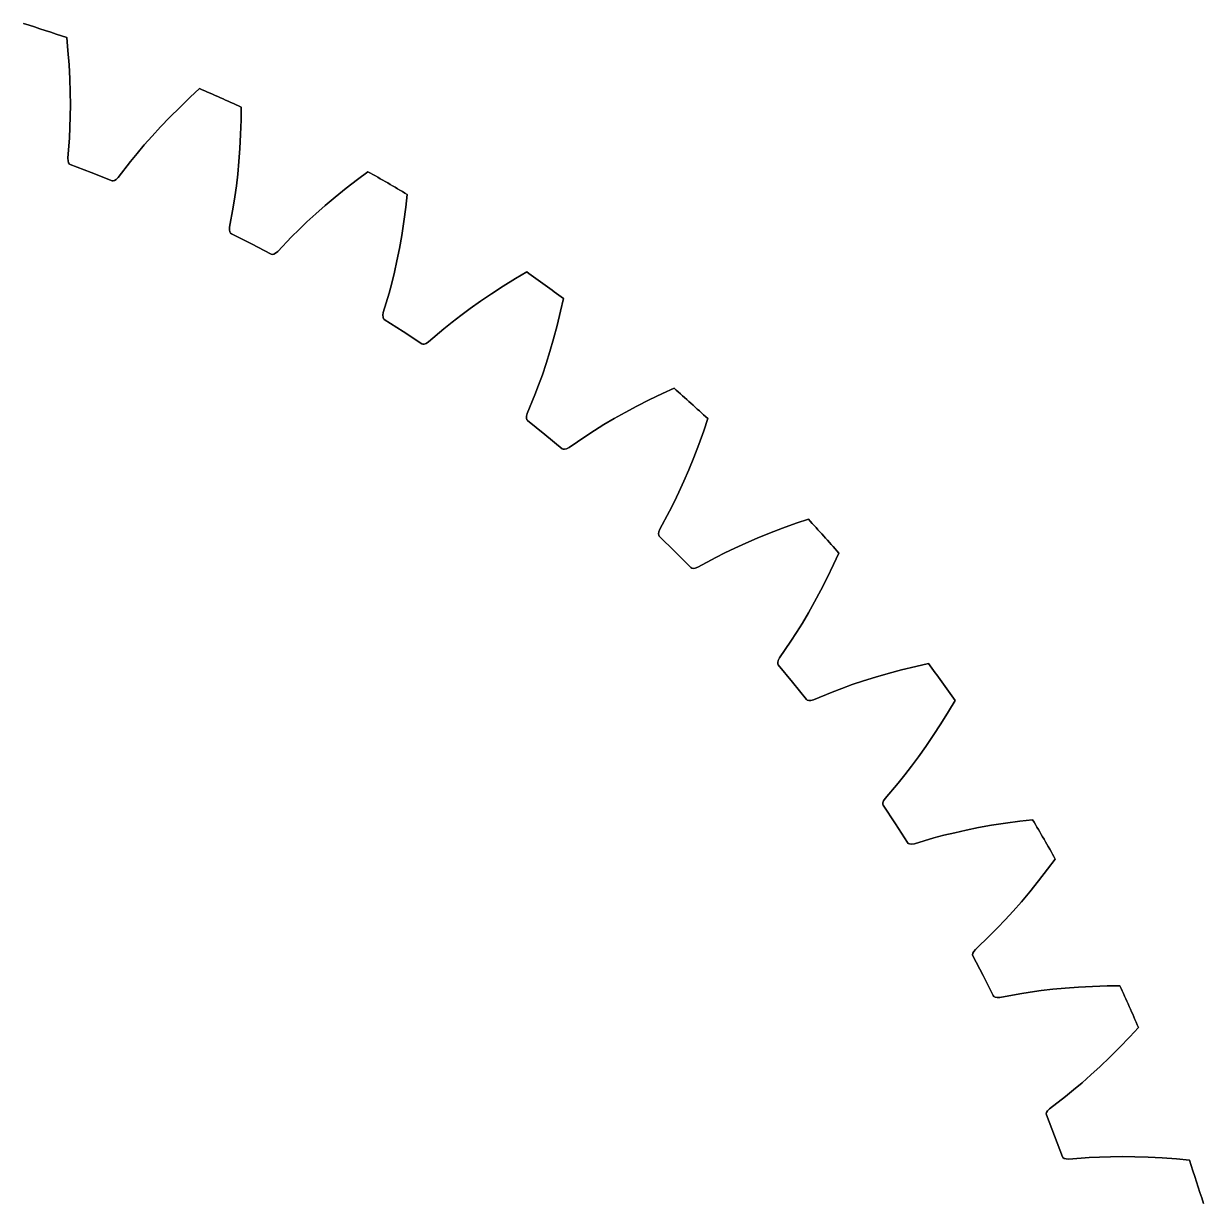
# Model space of a CAD drawing. Header units: millimetres. Extents: x 6 to 165, y 3 to 136.
# Drawn here: x 46.08 to 66.48, y 114.48 to 134.88 of the extents above; entities that cross this region are included whole.
import ezdxf

# ---------------------------------------------------------------- set-up
doc = ezdxf.new("R2010")
doc.units = ezdxf.units.MM
doc.layers.add('layer3', color=7, linetype='Continuous')

msp = doc.modelspace()

# ---------------------------------------------------------------- linework, layer by layer
at = {"layer": 'layer3', "color": 1}
for points in [[(46.082, 134.881, -0.006336), (46.829, 134.638, 0.006336)], [(49.125, 133.756, -0.006336), (49.843, 133.437, 0.006336)], [(52.035, 132.32, -0.006336), (52.715, 131.927, 0.006336)], [(54.779, 130.587, -0.006336), (55.414, 130.126, 0.006336)], [(57.326, 128.577, -0.006336), (57.91, 128.052, 0.006336)], [(59.649, 126.312, -0.006336), (60.175, 125.728, 0.006336)], [(61.723, 123.817, -0.006336), (62.185, 123.181, 0.006336)], [(63.525, 121.118, -0.006336), (63.917, 120.438, 0.006336)], [(65.034, 118.246, -0.006336), (65.354, 117.528, 0.006336)], [(66.235, 115.231, -0.006336), (66.478, 114.484, 0.006336)]]:
    msp.add_lwpolyline(points, format="xyb", close=True, dxfattribs=at)
for points in [[(46.849, 134.418), (46.829, 134.638), (46.849, 134.418), (46.868, 134.165), (46.881, 133.924), (46.889, 133.696), (46.891, 133.479), (46.889, 133.274), (46.883, 133.083), (46.874, 132.904), (46.847, 132.554), (46.85, 132.507), (46.86, 132.473), (46.875, 132.451), (46.889, 132.442), (47.251, 132.306), (47.611, 132.165), (47.628, 132.162), (47.653, 132.168), (47.683, 132.187), (47.717, 132.22), (47.932, 132.498), (48.044, 132.637), (48.168, 132.783), (48.304, 132.937), (48.45, 133.096), (48.609, 133.261), (48.78, 133.432), (48.963, 133.607), (49.125, 133.756), (48.963, 133.607), (48.78, 133.432), (48.609, 133.261), (48.45, 133.096), (48.304, 132.937), (48.168, 132.783), (48.044, 132.637), (47.932, 132.498), (47.717, 132.22), (47.683, 132.187), (47.653, 132.168), (47.628, 132.162), (47.611, 132.165), (47.251, 132.306), (46.889, 132.442), (46.875, 132.451), (46.86, 132.473), (46.85, 132.507), (46.847, 132.554), (46.874, 132.904), (46.883, 133.083), (46.889, 133.274), (46.891, 133.479), (46.889, 133.696), (46.881, 133.924), (46.868, 134.165)], [(49.841, 133.216), (49.843, 133.437), (49.841, 133.216), (49.833, 132.963), (49.821, 132.721), (49.804, 132.494), (49.784, 132.278), (49.761, 132.074), (49.735, 131.885), (49.707, 131.708), (49.644, 131.362), (49.642, 131.315), (49.648, 131.28), (49.66, 131.257), (49.674, 131.247), (50.019, 131.074), (50.363, 130.896), (50.379, 130.891), (50.405, 130.894), (50.437, 130.91), (50.474, 130.939), (50.716, 131.194), (50.843, 131.32), (50.981, 131.452), (51.132, 131.591), (51.295, 131.734), (51.469, 131.881), (51.657, 132.033), (51.857, 132.188), (52.035, 132.32), (51.857, 132.188), (51.657, 132.033), (51.469, 131.881), (51.295, 131.734), (51.132, 131.591), (50.981, 131.452), (50.843, 131.32), (50.716, 131.194), (50.474, 130.939), (50.437, 130.91), (50.405, 130.894), (50.379, 130.891), (50.363, 130.896), (50.019, 131.074), (49.674, 131.247), (49.66, 131.257), (49.648, 131.28), (49.642, 131.315), (49.644, 131.362), (49.707, 131.708), (49.735, 131.885), (49.761, 132.074), (49.784, 132.278), (49.804, 132.494), (49.821, 132.721), (49.833, 132.963)], [(52.69, 131.708), (52.715, 131.927), (52.69, 131.708), (52.656, 131.457), (52.618, 131.218), (52.578, 130.993), (52.535, 130.781), (52.491, 130.581), (52.445, 130.395), (52.399, 130.222), (52.3, 129.885), (52.294, 129.838), (52.296, 129.803), (52.306, 129.778), (52.318, 129.767), (52.644, 129.559), (52.967, 129.346), (52.982, 129.339), (53.008, 129.34), (53.042, 129.353), (53.082, 129.377), (53.349, 129.605), (53.489, 129.718), (53.64, 129.835), (53.804, 129.957), (53.981, 130.082), (54.17, 130.21), (54.373, 130.342), (54.588, 130.475), (54.779, 130.587), (54.588, 130.475), (54.373, 130.342), (54.17, 130.21), (53.981, 130.082), (53.804, 129.957), (53.64, 129.835), (53.489, 129.718), (53.349, 129.605), (53.082, 129.377), (53.042, 129.353), (53.008, 129.34), (52.982, 129.339), (52.967, 129.346), (52.644, 129.559), (52.318, 129.767), (52.306, 129.778), (52.296, 129.803), (52.294, 129.838), (52.3, 129.885), (52.399, 130.222), (52.445, 130.395), (52.491, 130.581), (52.535, 130.781), (52.578, 130.993), (52.618, 131.218), (52.656, 131.457)], [(55.366, 129.91), (55.414, 130.126), (55.366, 129.91), (55.306, 129.664), (55.243, 129.43), (55.18, 129.211), (55.115, 129.004), (55.05, 128.81), (54.985, 128.63), (54.921, 128.463), (54.788, 128.138), (54.776, 128.092), (54.775, 128.057), (54.782, 128.031), (54.793, 128.019), (55.095, 127.777), (55.394, 127.532), (55.409, 127.524), (55.435, 127.522), (55.47, 127.531), (55.512, 127.551), (55.802, 127.75), (55.952, 127.847), (56.114, 127.948), (56.291, 128.052), (56.48, 128.158), (56.681, 128.266), (56.897, 128.375), (57.125, 128.485), (57.326, 128.577), (57.125, 128.485), (56.897, 128.375), (56.681, 128.266), (56.48, 128.158), (56.291, 128.052), (56.114, 127.948), (55.952, 127.847), (55.802, 127.75), (55.512, 127.551), (55.47, 127.531), (55.435, 127.522), (55.409, 127.524), (55.394, 127.532), (55.095, 127.777), (54.793, 128.019), (54.782, 128.031), (54.775, 128.057), (54.776, 128.092), (54.788, 128.138), (54.921, 128.463), (54.985, 128.63), (55.05, 128.81), (55.115, 129.004), (55.18, 129.211), (55.243, 129.43), (55.306, 129.664)], [(57.839, 127.842), (57.91, 128.052), (57.839, 127.842), (57.754, 127.604), (57.667, 127.378), (57.581, 127.167), (57.495, 126.968), (57.41, 126.781), (57.327, 126.609), (57.246, 126.449), (57.079, 126.14), (57.063, 126.096), (57.057, 126.061), (57.062, 126.035), (57.072, 126.021), (57.347, 125.75), (57.619, 125.475), (57.632, 125.465), (57.658, 125.46), (57.694, 125.466), (57.738, 125.482), (58.047, 125.649), (58.207, 125.73), (58.379, 125.813), (58.565, 125.898), (58.764, 125.984), (58.975, 126.07), (59.201, 126.156), (59.44, 126.242), (59.649, 126.312), (59.44, 126.242), (59.201, 126.156), (58.975, 126.07), (58.764, 125.984), (58.565, 125.898), (58.379, 125.813), (58.207, 125.73), (58.047, 125.649), (57.738, 125.482), (57.694, 125.466), (57.658, 125.46), (57.632, 125.465), (57.619, 125.475), (57.347, 125.75), (57.072, 126.021), (57.062, 126.035), (57.057, 126.061), (57.063, 126.096), (57.079, 126.14), (57.246, 126.449), (57.327, 126.609), (57.41, 126.781), (57.495, 126.968), (57.581, 127.167), (57.667, 127.378), (57.754, 127.604)], [(60.083, 125.527), (60.175, 125.728), (60.083, 125.527), (59.973, 125.299), (59.863, 125.084), (59.756, 124.883), (59.649, 124.694), (59.545, 124.517), (59.445, 124.355), (59.347, 124.204), (59.149, 123.914), (59.128, 123.872), (59.119, 123.838), (59.121, 123.811), (59.129, 123.797), (59.375, 123.498), (59.616, 123.196), (59.629, 123.184), (59.654, 123.177), (59.69, 123.179), (59.735, 123.19), (60.06, 123.324), (60.227, 123.388), (60.407, 123.453), (60.602, 123.518), (60.808, 123.582), (61.028, 123.646), (61.261, 123.708), (61.507, 123.768), (61.723, 123.817), (61.507, 123.768), (61.261, 123.708), (61.028, 123.646), (60.808, 123.582), (60.602, 123.518), (60.407, 123.453), (60.227, 123.388), (60.06, 123.324), (59.735, 123.19), (59.69, 123.179), (59.654, 123.177), (59.629, 123.184), (59.616, 123.196), (59.375, 123.498), (59.129, 123.797), (59.121, 123.811), (59.119, 123.838), (59.128, 123.872), (59.149, 123.914), (59.347, 124.204), (59.445, 124.355), (59.545, 124.517), (59.649, 124.694), (59.756, 124.883), (59.863, 125.084), (59.973, 125.299)], [(62.072, 122.991), (62.185, 123.181), (62.072, 122.991), (61.939, 122.775), (61.807, 122.572), (61.679, 122.384), (61.554, 122.207), (61.432, 122.042), (61.315, 121.891), (61.202, 121.752), (60.975, 121.484), (60.95, 121.444), (60.937, 121.411), (60.936, 121.384), (60.943, 121.369), (61.156, 121.046), (61.364, 120.721), (61.376, 120.708), (61.4, 120.698), (61.436, 120.696), (61.482, 120.703), (61.819, 120.802), (61.992, 120.848), (62.178, 120.893), (62.378, 120.938), (62.591, 120.981), (62.815, 121.021), (63.054, 121.058), (63.305, 121.092), (63.525, 121.118), (63.305, 121.092), (63.054, 121.058), (62.815, 121.021), (62.591, 120.981), (62.378, 120.938), (62.178, 120.893), (61.992, 120.848), (61.819, 120.802), (61.482, 120.703), (61.436, 120.696), (61.4, 120.698), (61.376, 120.708), (61.364, 120.721), (61.156, 121.046), (60.943, 121.369), (60.936, 121.384), (60.937, 121.411), (60.95, 121.444), (60.975, 121.484), (61.202, 121.752), (61.315, 121.891), (61.432, 122.042), (61.554, 122.207), (61.679, 122.384), (61.807, 122.572), (61.939, 122.775)], [(63.785, 120.26), (63.917, 120.438), (63.785, 120.26), (63.63, 120.06), (63.478, 119.872), (63.331, 119.697), (63.188, 119.535), (63.05, 119.384), (62.918, 119.246), (62.791, 119.119), (62.537, 118.876), (62.508, 118.84), (62.492, 118.808), (62.488, 118.781), (62.493, 118.765), (62.671, 118.422), (62.844, 118.076), (62.854, 118.063), (62.878, 118.05), (62.913, 118.045), (62.96, 118.046), (63.305, 118.11), (63.482, 118.137), (63.671, 118.163), (63.875, 118.187), (64.091, 118.207), (64.318, 118.223), (64.56, 118.236), (64.813, 118.243), (65.034, 118.246), (64.813, 118.243), (64.56, 118.236), (64.318, 118.223), (64.091, 118.207), (63.875, 118.187), (63.671, 118.163), (63.482, 118.137), (63.305, 118.11), (62.96, 118.046), (62.913, 118.045), (62.878, 118.05), (62.854, 118.063), (62.844, 118.076), (62.671, 118.422), (62.493, 118.765), (62.488, 118.781), (62.492, 118.808), (62.508, 118.84), (62.537, 118.876), (62.791, 119.119), (62.918, 119.246), (63.05, 119.384), (63.188, 119.535), (63.331, 119.697), (63.478, 119.872), (63.63, 120.06)], [(65.204, 117.365), (65.354, 117.528), (65.204, 117.365), (65.029, 117.182), (64.858, 117.011), (64.694, 116.853), (64.534, 116.706), (64.381, 116.57), (64.235, 116.447), (64.096, 116.334), (63.817, 116.12), (63.785, 116.086), (63.765, 116.056), (63.759, 116.03), (63.763, 116.014), (63.904, 115.654), (64.04, 115.292), (64.048, 115.277), (64.07, 115.262), (64.105, 115.253), (64.151, 115.25), (64.502, 115.277), (64.681, 115.286), (64.871, 115.292), (65.077, 115.294), (65.293, 115.291), (65.521, 115.284), (65.763, 115.271), (66.015, 115.252), (66.235, 115.231), (66.015, 115.252), (65.763, 115.271), (65.521, 115.284), (65.293, 115.291), (65.077, 115.294), (64.871, 115.292), (64.681, 115.286), (64.502, 115.277), (64.151, 115.25), (64.105, 115.253), (64.07, 115.262), (64.048, 115.277), (64.04, 115.292), (63.904, 115.654), (63.763, 116.014), (63.759, 116.03), (63.765, 116.056), (63.785, 116.086), (63.817, 116.12), (64.096, 116.334), (64.235, 116.447), (64.381, 116.57), (64.534, 116.706), (64.694, 116.853), (64.858, 117.011), (65.029, 117.182)]]:
    msp.add_lwpolyline(points, close=True, dxfattribs=at)

doc.saveas('drawing.dxf')
